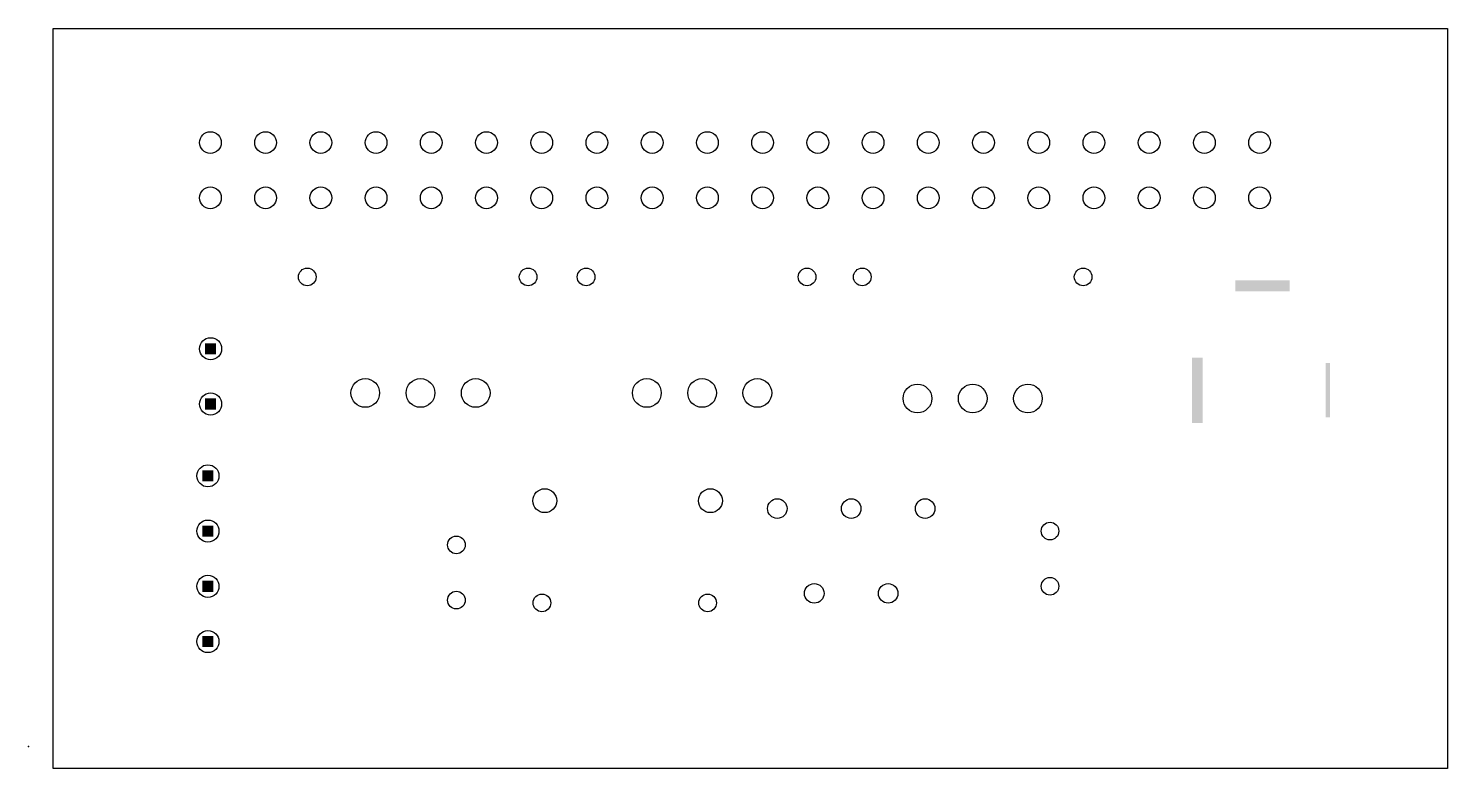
# Model space of a CAD drawing. Extents: x 0 to 2.57, y -0.04 to 1.3.
import ezdxf

# ---------------------------------------------------------------- set-up
doc = ezdxf.new("R2010")
doc.units = 0
doc.header["$MEASUREMENT"] = 0
doc.layers.get('0').update_dxf_attribs({"linetype": 'CONTINUOUS'})
for name, color, linetype in [('23', 53, 'CONTINUOUS'), ('44', 253, 'CONTINUOUS'), ('51', 253, 'CONTINUOUS')]:
    doc.layers.add(name, color=color, linetype=linetype)

# ---------------------------------------------------------------- blocks, each defined once
blk = doc.blocks.new('RECT')
blk.add_solid([(-0.5, -0.5), (0.5, -0.5), (-0.5, 0.5), (0.5, 0.5)])

msp = doc.modelspace()

# ---------------------------------------------------------------- linework, layer by layer
at = {"linetype": 'Continuous'}
for p, q in [((0.045, 1.175), (0.045, 1.3)), ((2.57, 0.085), (2.57, -0.04))]:
    msp.add_line(p, q, dxfattribs=at)
msp.add_lwpolyline([(0.045, 1.3), (2.57, 1.3), (2.57, -0.04), (0.045, -0.04)], close=True, dxfattribs=at)
at = {"layer": '23'}
msp.add_point((0, 0), dxfattribs=at)
at = {"layer": '44'}
for centre, radius in [((0.329528, 1.093307), 0.019685), ((0.429528, 1.093307), 0.019685), ((0.529528, 1.093307), 0.019685), ((0.629528, 1.093307), 0.019685), ((0.729528, 1.093307), 0.019685), ((0.829528, 1.093307), 0.019685), ((0.929528, 1.093307), 0.019685), ((1.029528, 1.093307), 0.019685), ((1.129528, 1.093307), 0.019685), ((1.229528, 1.093307), 0.019685), ((1.329528, 1.093307), 0.019685), ((1.429528, 1.093307), 0.019685), ((1.529528, 1.093307), 0.019685), ((1.629528, 1.093307), 0.019685), ((1.729528, 1.093307), 0.019685), ((1.829528, 1.093307), 0.019685), ((1.929528, 1.093307), 0.019685), ((2.029528, 1.093307), 0.019685), ((2.129528, 1.093307), 0.019685), ((2.229528, 1.093307), 0.019685), ((0.329528, 0.993307), 0.019685), ((0.429528, 0.993307), 0.019685), ((0.529528, 0.993307), 0.019685), ((0.629528, 0.993307), 0.019685), ((0.729528, 0.993307), 0.019685), ((0.829528, 0.993307), 0.019685), ((0.929528, 0.993307), 0.019685), ((1.029528, 0.993307), 0.019685), ((1.129528, 0.993307), 0.019685), ((1.229528, 0.993307), 0.019685), ((1.329528, 0.993307), 0.019685), ((1.429528, 0.993307), 0.019685), ((1.529528, 0.993307), 0.019685), ((1.629528, 0.993307), 0.019685), ((1.729528, 0.993307), 0.019685), ((1.829528, 0.993307), 0.019685), ((1.929528, 0.993307), 0.019685), ((2.029528, 0.993307), 0.019685), ((2.129528, 0.993307), 0.019685), ((2.229528, 0.993307), 0.019685), ((0.505, 0.85), 0.016), ((0.905, 0.85), 0.016), ((1.01, 0.85), 0.016), ((1.41, 0.85), 0.016), ((1.51, 0.85), 0.016), ((1.91, 0.85), 0.016), ((0.33, 0.72), 0.02), ((0.61, 0.64), 0.025984), ((0.71, 0.64), 0.025984), ((0.81, 0.64), 0.025984), ((1.12, 0.64), 0.025984), ((1.22, 0.64), 0.025984), ((1.32, 0.64), 0.025984), ((1.61, 0.63), 0.025984), ((1.71, 0.63), 0.025984), ((1.81, 0.63), 0.025984), ((0.33, 0.62), 0.02), ((0.325, 0.49), 0.02), ((0.935, 0.445), 0.021654), ((1.235, 0.445), 0.021654), ((1.356142, 0.430709), 0.017717), ((1.49, 0.430709), 0.017717), ((1.623858, 0.430709), 0.017717), ((0.325, 0.39), 0.02), ((1.85, 0.39), 0.016), ((0.775, 0.365), 0.016), ((0.325, 0.29), 0.02), ((1.423071, 0.277165), 0.017717), ((1.556929, 0.277165), 0.017717), ((1.85, 0.29), 0.016), ((0.775, 0.265), 0.016), ((0.93, 0.26), 0.016), ((1.23, 0.26), 0.016), ((0.325, 0.19), 0.02)]:
    msp.add_circle(centre, radius, dxfattribs=at)

# ---------------------------------------------------------------- block references
at = {"layer": '51'}
for p, xscale, yscale, rotation in [((2.235, 0.833976), 0.098425, 0.019685, 180), ((0.33, 0.72), 0.02, 0.02, 270), ((2.11689, 0.645), 0.019685, 0.11811, 180), ((2.35311, 0.645), 0.007873999999999999, 0.098425, 180), ((0.33, 0.62), 0.02, 0.02, 270), ((0.325, 0.49), 0.02, 0.02, 270), ((0.325, 0.39), 0.02, 0.02, 270), ((0.325, 0.29), 0.02, 0.02, 270), ((0.325, 0.19), 0.02, 0.02, 270)]:
    msp.add_blockref('RECT', p, dxfattribs=dict(at, xscale=xscale, yscale=yscale, rotation=rotation))

doc.saveas('drawing.dxf')
